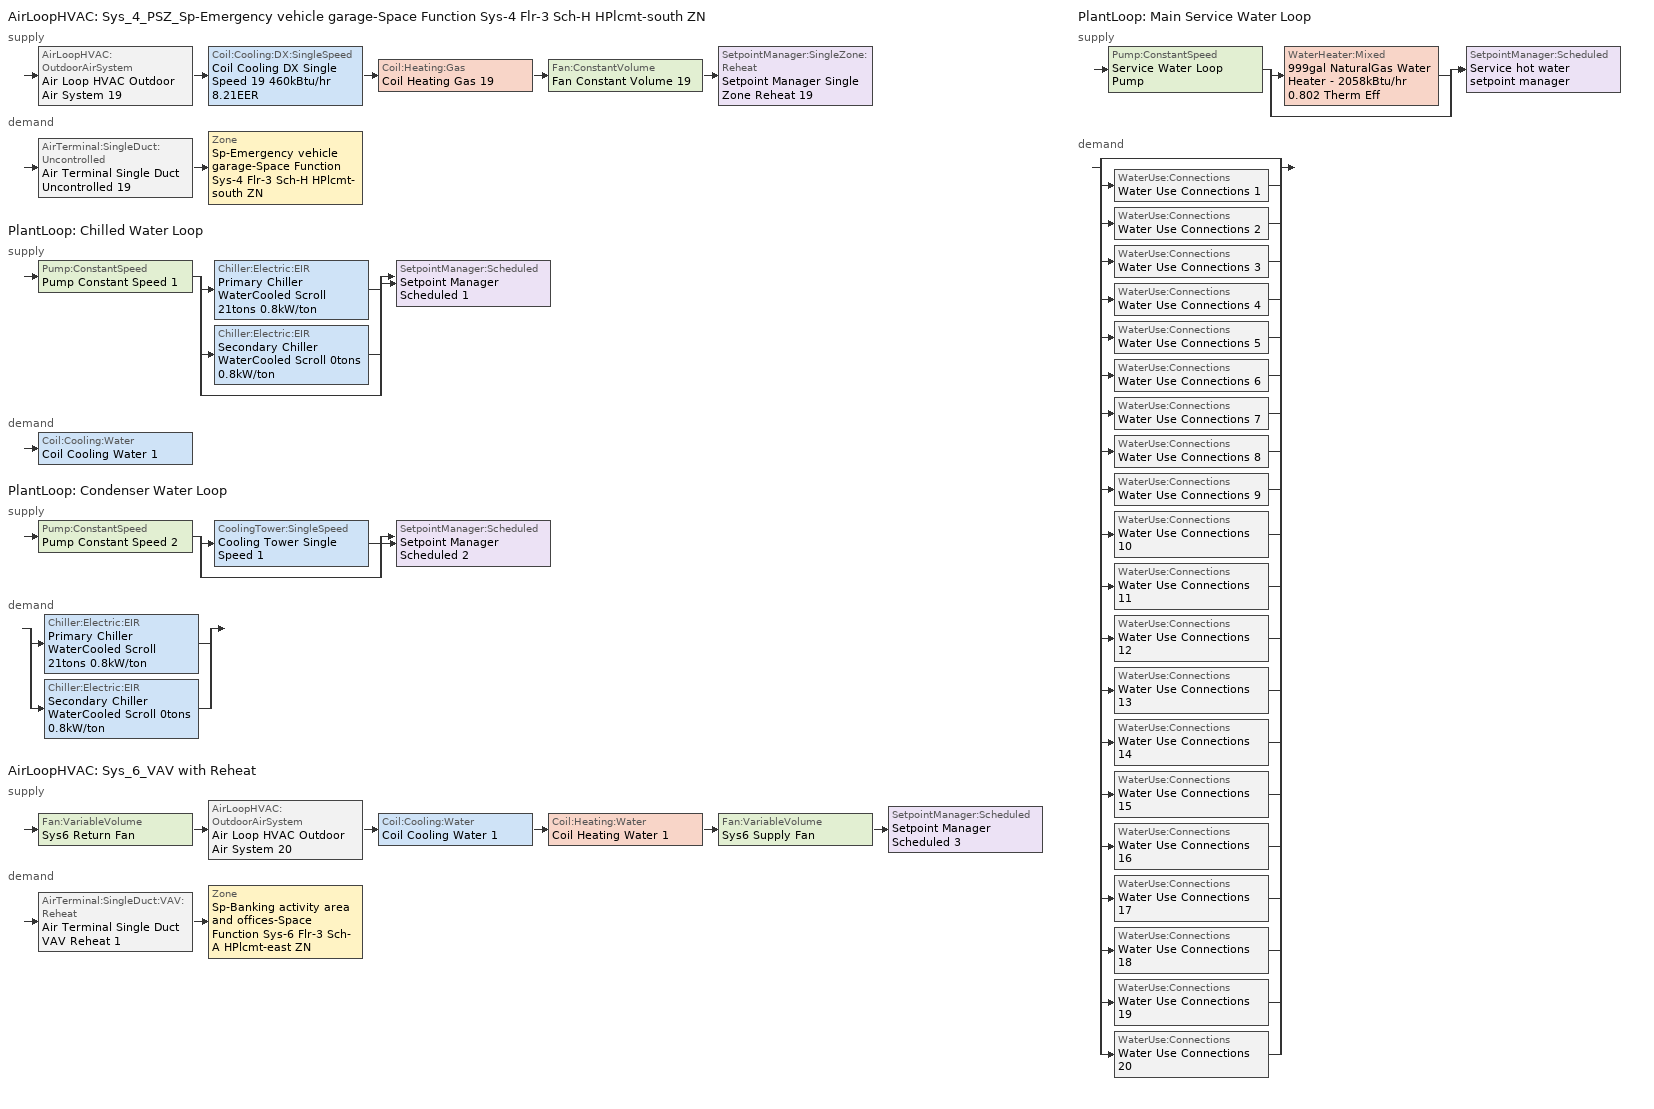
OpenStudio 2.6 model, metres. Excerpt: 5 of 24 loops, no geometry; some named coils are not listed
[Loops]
AirLoopHVAC 'Sys_4_PSZ_Sp-Emergency vehicle garage-Space Function Sys-4 Flr-3 Sch-H HPlcmt-south ZN'
 supply: AirLoopHVAC:OutdoorAirSystem 'Air Loop HVAC Outdoor Air System 19' > Coil:Cooling:DX:SingleSpeed 'Coil Cooling DX Single Speed 19 460kBtu/hr 8.21EER' > Coil:Heating:Gas 'Coil Heating Gas 19' > Fan:ConstantVolume 'Fan Constant Volume 19' > SetpointManager:SingleZone:Reheat 'Setpoint Manager Single Zone Reheat 19'
 demand: AirTerminal:SingleDuct:Uncontrolled 'Air Terminal Single Duct Uncontrolled 19' > Zone 'Sp-Emergency vehicle garage-Space Function Sys-4 Flr-3 Sch-H HPlcmt-south ZN'
PlantLoop 'Chilled Water Loop'
 supply: Pump:ConstantSpeed 'Pump Constant Speed 1' > split
  | Chiller:Electric:EIR 'Primary Chiller WaterCooled Scroll 21tons 0.8kW/ton'
  | Chiller:Electric:EIR 'Secondary Chiller WaterCooled Scroll 0tons 0.8kW/ton'
  | bypass
  join > SetpointManager:Scheduled 'Setpoint Manager Scheduled 1'
 demand: Coil:Cooling:Water 'Coil Cooling Water 1'
PlantLoop 'Condenser Water Loop'
 supply: Pump:ConstantSpeed 'Pump Constant Speed 2' > split
  | CoolingTower:SingleSpeed 'Cooling Tower Single Speed 1'
  | bypass
  join > SetpointManager:Scheduled 'Setpoint Manager Scheduled 2'
 demand: split
  | Chiller:Electric:EIR 'Primary Chiller WaterCooled Scroll 21tons 0.8kW/ton'
  | Chiller:Electric:EIR 'Secondary Chiller WaterCooled Scroll 0tons 0.8kW/ton'
AirLoopHVAC 'Sys_6_VAV with Reheat'
 supply: Fan:VariableVolume 'Sys6 Return Fan' > AirLoopHVAC:OutdoorAirSystem 'Air Loop HVAC Outdoor Air System 20' > Coil:Cooling:Water 'Coil Cooling Water 1' > Coil:Heating:Water 'Coil Heating Water 1' > Fan:VariableVolume 'Sys6 Supply Fan' > SetpointManager:Scheduled 'Setpoint Manager Scheduled 3'
 demand: AirTerminal:SingleDuct:VAV:Reheat 'Air Terminal Single Duct VAV Reheat 1' > Zone 'Sp-Banking activity area and offices-Space Function Sys-6 Flr-3 Sch-A HPlcmt-east ZN'
PlantLoop 'Main Service Water Loop'
 supply: Pump:ConstantSpeed 'Service Water Loop Pump' > split
  | WaterHeater:Mixed '999gal NaturalGas Water Heater - 2058kBtu/hr 0.802 Therm Eff'
  | bypass
  join > SetpointManager:Scheduled 'Service hot water setpoint manager'
 demand: split
  | bypass
  | WaterUse:Connections 'Water Use Connections 1'
  | WaterUse:Connections 'Water Use Connections 2'
  | WaterUse:Connections 'Water Use Connections 3'
  | WaterUse:Connections 'Water Use Connections 4'
  | WaterUse:Connections 'Water Use Connections 5'
  | WaterUse:Connections 'Water Use Connections 6'
  | WaterUse:Connections 'Water Use Connections 7'
  | WaterUse:Connections 'Water Use Connections 8'
  | WaterUse:Connections 'Water Use Connections 9'
  | WaterUse:Connections 'Water Use Connections 10'
  | WaterUse:Connections 'Water Use Connections 11'
  | WaterUse:Connections 'Water Use Connections 12'
  | WaterUse:Connections 'Water Use Connections 13'
  | WaterUse:Connections 'Water Use Connections 14'
  | WaterUse:Connections 'Water Use Connections 15'
  | WaterUse:Connections 'Water Use Connections 16'
  | WaterUse:Connections 'Water Use Connections 17'
  | WaterUse:Connections 'Water Use Connections 18'
  | WaterUse:Connections 'Water Use Connections 19'
  | WaterUse:Connections 'Water Use Connections 20'
[Sizing:Zone] Zone Cooling Design Supply Air Temperature Input Method=SupplyAirTemperature; Zone Cooling Design Supply Air Temperature {C}=13; Zone Cooling Design Supply Air Temperature Difference {deltaC}=11.11; Zone Heating Design Supply Air Temperature Input Method=SupplyAirTemperature; Zone Heating Design Supply Air Temperature {C}=43; Zone Heating Design Supply Air Temperature Difference {deltaC}=11.11; Zone Cooling Design Supply Air Humidity Ratio {kg-H2O/kg-air}=0.0085; Zone Heating Design Supply Air Humidity Ratio {kg-H2O/kg-air}=0.008; Zone Heating Sizing Factor=1.3; Zone Cooling Sizing Factor=1.1; Cooling Design Air Flow Method=DesignDay; Heating Design Air Flow Method=DesignDay; Account for Dedicated Outdoor Air System=No; Dedicated Outdoor Air System Control Strategy=NeutralSupplyAir; Dedicated Outdoor Air Low Setpoint Temperature for Design {C}=autosize; Dedicated Outdoor Air High Setpoint Temperature for Design {C}=autosize
Sp-Emergency vehicle garage-Space Function Sys-4 Flr-3 Sch-H HPlcmt-south ZN; Sp-Banking activity area and offices-Space Function Sys-6 Flr-3 Sch-A HPlcmt-east ZN
[Zone equipment]
Sp-Emergency vehicle garage-Space Function Sys-4 Flr-3 Sch-H HPlcmt-south ZN: Air Terminal Single Duct Uncontrolled 19, Zone HVAC Baseboard Convective Water 19
Sp-Banking activity area and offices-Space Function Sys-6 Flr-3 Sch-A HPlcmt-east ZN: Air Terminal Single Duct VAV Reheat 1, Zone HVAC Baseboard Convective Water 20
[PlantLoop] Glycol Concentration=0; Plant Loop Volume {m3}=Autocalculate; Load Distribution Scheme=Optimal
Name | Maximum Loop Temperature {C} | Minimum Loop Temperature {C}
Chilled Water Loop; Condenser Water Loop
Main Service Water Loop | 60 | 10
[Sizing:Plant] Sizing Option=NonCoincident; Zone Timesteps in Averaging Window=1; Coincident Sizing Factor Mode=None
Name | Loop Type | Design Loop Exit Temperature {C} | Loop Design Temperature Difference {deltaC}
Chilled Water Loop | Cooling | 7 | 6
Condenser Water Loop | Condenser | 29 | 6
Main Service Water Loop | Heating | 60 | 5
[AirLoopHVAC] Design Supply Air Flow Rate {m3/s}=AutoSize
Name | Availability Schedule
Sys_4_PSZ_Sp-Emergency vehicle garage-Space Function Sys-4 Flr-3 Sch-H HPlcmt-south ZN | Sys_4_PSZ_Sp-Emergency vehicle garage-Space Function Sys-4 Flr-3 Sch-H HPlcmt-south ZN Occ Sch
Sys_6_VAV with Reheat | Sys_6_VAV with Reheat Occ Sch
[Sizing:System] Type of Load to Size On=Sensible; Design Outdoor Air Flow Rate {m3/s}=Autosize; Preheat Design Temperature {C}=7; Preheat Design Humidity Ratio {kg-H2O/kg-Air}=0.008; Precool Design Humidity Ratio {kg-H2O/kg-Air}=0.008; Central Cooling Design Supply Air Temperature {C}=13; Sizing Option=NonCoincident; 100% Outdoor Air in Cooling=No; 100% Outdoor Air in Heating=No; Central Cooling Design Supply Air Humidity Ratio {kg-H2O/kg-Air}=0.0085; Central Heating Design Supply Air Humidity Ratio {kg-H2O/kg-Air}=0.008; Cooling Design Air Flow Method=DesignDay; Cooling Design Air Flow Rate {m3/s}=0; Heating Design Air Flow Method=DesignDay; Heating Design Air Flow Rate {m3/s}=0; System Outdoor Air Method=ZoneSum; Zone Maximum Outdoor Air Fraction=1; Cooling Supply Air Flow Rate Per Floor Area {m3/s-m2}=0.00996765; Cooling Fraction of Autosized Cooling Supply Air Flow Rate=1; Cooling Supply Air Flow Rate Per Unit Cooling Capacity {m3/s-W}=3.94755e-05; Heating Supply Air Flow Rate Per Floor Area {m3/s-m2}=0.00996765; Heating Fraction of Autosized Heating Supply Air Flow Rate=1; Heating Fraction of Autosized Cooling Supply Air Flow Rate=1; Heating Supply Air Flow Rate Per Unit Heating Capacity {m3/s-W}=3.15882e-05; Cooling Design Capacity Method=CoolingDesignCapacity; Cooling Design Capacity {W}=autosize; Cooling Design Capacity Per Floor Area {W/m2}=234.7; Fraction of Autosized Cooling Design Capacity=1; Heating Design Capacity Method=HeatingDesignCapacity; Heating Design Capacity {W}=autosize; Heating Design Capacity Per Floor Area {W/m2}=157; Fraction of Autosized Heating Design Capacity=1; Central Cooling Capacity Control Method=OnOff
Name | Minimum System Air Flow Ratio | Precool Design Temperature {C} | Central Heating Design Supply Air Temperature {C}
Sys_4_PSZ_Sp-Emergency vehicle garage-Space Function Sys-4 Flr-3 Sch-H HPlcmt-south ZN | 1 | 13 | 43
Sys_6_VAV with Reheat | 0.3 | 12.8 | 13.1
[Fan:ConstantVolume]
Fan Constant Volume 19: Availability Schedule=Always On Discrete; Fan Efficiency=0.39975; Pressure Rise {Pa}=640; Maximum Flow Rate {m3/s}=AutoSize; Motor Efficiency=0.615
[Coil:Heating:Gas]
Coil Heating Gas 19: Availability Schedule=Always On Discrete; Gas Burner Efficiency=0.81; Nominal Capacity {W}=AutoSize; Parasitic Electric Load {W}=0; Part Load Fraction Correlation Curve=FURNACE-EFFPLR-NECB2011; Parasitic Gas Load {W}=0
[Coil:Cooling:DX:SingleSpeed]
Coil Cooling DX Single Speed 19 460kBtu/hr 8.21EER: Availability Schedule=Always On Discrete; Rated Total Cooling Capacity {W}=autosize; Rated Sensible Heat Ratio=autosize; Rated COP {W/W}=3.07109; Rated Air Flow Rate {m3/s}=autosize; Rated Evaporator Fan Power Per Volume Flow Rate {W/(m3/s)}=773.3; Total Cooling Capacity Function of Temperature Curve=DXCOOL-NECB2011-REF-CAPFT; Total Cooling Capacity Function of Flow Fraction Curve=DXCOOL-NECB2011-REF-CAPFFLOW; Energy Input Ratio Function of Temperature Curve=DXCOOL-NECB2011-REF-COOLEIRFT; Energy Input Ratio Function of Flow Fraction Curve=DXCOOL-NECB2011-REF-COOLEIRFFLOW; Part Load Fraction Correlation Curve=DXCOOL-NECB2011-REF-COOLPLFFPLR; Condenser Type=AirCooled; Evaporative Condenser Effectiveness=0; Evaporative Condenser Air Flow Rate {m3/s}=Autosize; Evaporative Condenser Pump Rated Power Consumption {W}=Autosize; Crankcase Heater Capacity {W}=0; Maximum Outdoor Dry-Bulb Temperature for Crankcase Heater Operation {C}=0; Basin Heater Capacity {W/K}=0; Basin Heater Setpoint Temperature {C}=10
[Controller:OutdoorAir] Minimum Outdoor Air Flow Rate {m3/s}=autosize; Maximum Outdoor Air Flow Rate {m3/s}=Autosize; Economizer Control Type=DifferentialEnthalpy; Economizer Control Action Type=ModulateFlow; Lockout Type=NoLockout; Minimum Limit Type=FixedMinimum; High Humidity Control=No
Name | Minimum Outdoor Air Schedule | Controller Mechanical Ventilation | Heat Recovery Bypass Control Type
Controller Outdoor Air 19 | Sys_4_PSZ_Sp-Emergency vehicle garage-Space Function Sys-4 Flr-3 Sch-H HPlcmt-south ZN Occ Sch | Controller Mechanical Ventilation 19 | BypassWhenOAFlowGreaterThanMinimum
Controller Outdoor Air 20 | Sys_6_VAV with Reheat Occ Sch | Controller Mechanical Ventilation 20 | BypassWhenWithinEconomizerLimits
[Controller:MechanicalVentilation] Availability Schedule=Always On Discrete; System Outdoor Air Method=ZoneSum
Controller Mechanical Ventilation 19; Controller Mechanical Ventilation 20
[AirLoopHVAC:OutdoorAirSystem]
Name | Controller
Air Loop HVAC Outdoor Air System 19 | Controller Outdoor Air 19
Air Loop HVAC Outdoor Air System 20 | Controller Outdoor Air 20
[SetpointManager:SingleZone:Reheat]
Setpoint Manager Single Zone Reheat 19: Minimum Supply Air Temperature {C}=13; Maximum Supply Air Temperature {C}=43; Control Zone=Sp-Emergency vehicle garage-Space Function Sys-4 Flr-3 Sch-H HPlcmt-south ZN
[AirTerminal:SingleDuct:Uncontrolled]
Air Terminal Single Duct Uncontrolled 19: Availability Schedule=Always On Discrete; Maximum Air Flow Rate {m3/s}=AutoSize
[Pump:ConstantSpeed] Rated Flow Rate {m3/s}=autosize; Rated Power Consumption {W}=autosize; Fraction of Motor Inefficiencies to Fluid Stream=0; Pump Control Type=Intermittent; Design Power Sizing Method=PowerPerFlowPerPressure; Design Electric Power per Unit Flow Rate {W/(m3/s)}=348701.1
Name | Rated Pump Head {Pa} | Motor Efficiency | Design Shaft Power per Unit Flow Rate per Unit Head {W-s/m3-Pa}
Pump Constant Speed 1 | 179352 | 0.855 | 1.67385
Pump Constant Speed 2 | 179352 | 0.895 | 1.50185
Service Water Loop Pump | 1.3582e+06 | 0.895 | 1.28205
[Chiller:Electric:EIR] Reference COP {W/W}=4.5032; Cooling Capacity Function of Temperature Curve=WaterCooled_Scroll_CAPFT_NECB2011; Electric Input to Cooling Output Ratio Function of Temperature Curve=WaterCooled_Scroll_EIRFT_NECB2011; Electric Input to Cooling Output Ratio Function of Part Load Ratio Curve=WaterCooled_Scroll_EIRFPLR_NECB2011; Minimum Part Load Ratio=0.25; Minimum Unloading Ratio=0.25; Condenser Type=WaterCooled; Chiller Flow Mode=LeavingSetpointModulated; Design Heat Recovery Water Flow Rate {m3/s}=0; Sizing Factor=1; Basin Heater Capacity {W/K}=0; Basin Heater Setpoint Temperature {C}=10
Name | Reference Capacity {W}
Primary Chiller WaterCooled Scroll 21tons 0.8kW/ton | 74720.5
Secondary Chiller WaterCooled Scroll 0tons 0.8kW/ton | 0.001
[SetpointManager:Scheduled] Control Variable=Temperature
Name | Schedule
Setpoint Manager Scheduled 1 | CHW Temp
Setpoint Manager Scheduled 2 | CW Temp
Setpoint Manager Scheduled 3 | Supply Air Temp
Service hot water setpoint manager | Service Water Loop Temp - 140F
[CoolingTower:SingleSpeed]
Cooling Tower Single Speed 1: Design Water Flow Rate {m3/s}=autosize; Design Air Flow Rate {m3/s}=autosize; Fan Power at Design Air Flow Rate {W}=1187.07; U-Factor Times Area Value at Design Air Flow Rate {W/K}=autosize; Air Flow Rate in Free Convection Regime {m3/s}=autosize; U-Factor Times Area Value at Free Convection Air Flow Rate {W/K}=autosize; Performance Input Method=UFactorTimesAreaAndDesignWaterFlowRate; Free Convection Capacity {W}=0; Basin Heater Capacity {W/K}=0; Evaporation Loss Mode=LossFactor; Evaporation Loss Factor {percent/K}=0.2; Drift Loss Percent {percent}=0.008; Blowdown Calculation Mode=ConcentrationRatio; Blowdown Concentration Ratio=3; Capacity Control=FanCycling; Number of Cells=1; Cell Control=MinimalCell; Cell Minimum  Water Flow Rate Fraction=0.33; Cell Maximum Water Flow Rate Fraction=2.5; Sizing Factor=1; Free Convection Air Flow Rate Sizing Factor=0.1; Free Convection U-Factor Times Area Value Sizing Factor=0.1; Heat Rejection Capacity and Nominal Capacity Sizing Ratio=1.25; Free Convection Nominal Capacity Sizing Factor=0.1; Design Inlet Air Dry-Bulb Temperature {C}=35; Design Inlet Air Wet-Bulb Temperature {C}=24; Design Approach Temperature {deltaC}=5; Design Range Temperature {deltaC}=6
[Fan:VariableVolume] Availability Schedule=Always On Discrete; Maximum Flow Rate {m3/s}=Autosize; Fan Power Minimum Flow Rate Input Method=Fraction; Fan Power Minimum Flow Fraction=0.68; Fan Power Minimum Air Flow Rate {m3/s}=0; Motor In Airstream Fraction=1; Fan Power Coefficient 1=-2.4176; Fan Power Coefficient 2=9.5874; Fan Power Coefficient 3=-11.559; Fan Power Coefficient 4=5.4009; Fan Power Coefficient 5=0
Name | Fan Efficiency | Pressure Rise {Pa} | Motor Efficiency
Sys6 Supply Fan | 0.549965 | 1000 | 0.8461
Sys6 Return Fan | 0.299975 | 250 | 0.4615
[Coil:Cooling:Water]
Coil Cooling Water 1: Availability Schedule=Always On Discrete
[Controller:WaterCoil]
Controller Water Coil 2: Water Coil=Coil Cooling Water 1; Action=Reverse; Minimum Actuated Flow {m3/s}=0
[AirTerminal:SingleDuct:VAV:Reheat]
Air Terminal Single Duct VAV Reheat 1: Availability Schedule=Always On Discrete; Maximum Air Flow Rate {m3/s}=AutoSize; Zone Minimum Air Flow Input Method=Constant; Constant Minimum Air Flow Fraction=0.3; Fixed Minimum Air Flow Rate {m3/s}=3.75; Reheat Coil=Coil Heating Water 2; Maximum Hot Water or Steam Flow Rate {m3/s}=AutoSize; Minimum Hot Water or Steam Flow Rate {m3/s}=0; Convergence Tolerance=0.001; Damper Heating Action=Normal; Maximum Flow per Zone Floor Area During Reheat {m3/s-m2}=AutoSize; Maximum Flow Fraction During Reheat=AutoSize; Maximum Reheat Air Temperature {C}=43; Control For Outdoor Air=No
[WaterHeater:Mixed]
999gal NaturalGas Water Heater - 2058kBtu/hr 0.802 Therm Eff: Tank Volume {m3}=3.78298; Setpoint Temperature Schedule=Service Water Loop Temp - 140F; Deadband Temperature Difference {deltaC}=2; Maximum Temperature Limit {C}=82.2222; Heater Control Type=Cycle; Heater Maximum Capacity {W}=603074; Heater Fuel Type=NaturalGas; Heater Thermal Efficiency=0.802352; Part Load Factor Curve=SWH-EFFFPLR-NECB2011; Off Cycle Parasitic Fuel Consumption Rate {W}=20; Off Cycle Parasitic Fuel Type=NaturalGas; Off Cycle Parasitic Heat Fraction to Tank=0.8; On Cycle Parasitic Fuel Type=NaturalGas; On Cycle Parasitic Heat Fraction to Tank=0; Ambient Temperature Indicator=Schedule; Ambient Temperature Schedule=Water Heater Ambient Temp Schedule - 70F; Off Cycle Loss Coefficient to Ambient Temperature {W/K}=36.4724; On Cycle Loss Coefficient to Ambient Temperature {W/K}=36.4724; Use Side Effectiveness=1; Source Side Effectiveness=1; Use Side Design Flow Rate {m3/s}=autosize; Source Side Design Flow Rate {m3/s}=autosize; Indirect Water Heating Recovery Time {hr}=1.5; Source Side Flow Control Mode=IndirectHeatPrimarySetpoint
[WaterUse:Connections]
Name | Water Use Equipment Name 1
Water Use Connections 1 | Audience seating area permanent - other-sch-h-space function Service Water Use 0.63gal/min
Water Use Connections 2 | Audience seating area permanent - other-sch-i-space function Service Water Use 0.47gal/min
Water Use Connections 3 | Audience seating area permanent - other-sch-j-space function Service Water Use 0.47gal/min
Water Use Connections 4 | Audience seating area permanent - other-sch-k-space function Service Water Use 0.63gal/min
Water Use Connections 5 | Banking activity area and offices-space function Service Water Use 0.38gal/min
Water Use Connections 6 | Classroom/lecture hall/training room - penitentary-space function Service Water Use 1.37gal/min
Water Use Connections 7 | Classroom/lecture hall/training room other-space function Service Water Use 1.37gal/min
Water Use Connections 8 | Conference/meeting/multi-purpose room-space function Service Water Use 1.42gal/min
Water Use Connections 9 | Confinement cell-space function Service Water Use 2.05gal/min
Water Use Connections 10 | Copy/print room-space function Service Water Use 0.14gal/min
Water Use Connections 11 | Courtroom-space function Service Water Use 0.95gal/min
Water Use Connections 12 | Dining area - bar lounge/leisure dining-space function Service Water Use 1.89gal/min
Water Use Connections 13 | Dining area - cafeteria/fast food dining-space function Service Water Use 1.89gal/min
Water Use Connections 14 | Dining area - family dining-space function Service Water Use 1.89gal/min
Water Use Connections 15 | Dining area - other-space function Service Water Use 1.89gal/min
Water Use Connections 16 | Dining area - penitentiary-space function Service Water Use 1.89gal/min
Water Use Connections 17 | Dining area - space designed to ansi/ies rp-28 (used primarily by residents)-space function Service Water Use 1.89gal/min
Water Use Connections 18 | Dressing/fitting room - performing arts theatre-space function Service Water Use 0.21gal/min
Water Use Connections 19 | Emergency vehicle garage-space function Service Water Use 2.05gal/min
Water Use Connections 20 | Food preparation area-space function Service Water Use 1.26gal/min
[WaterUse:Equipment:Definition]
Name | Peak Flow Rate {m3/s} | Target Temperature Schedule | Sensible Fraction Schedule | Latent Fraction Schedule
Audience seating area permanent - other-sch-h-space function Service Water Use Def 0.63gal/min | 3.98343e-05 | Schedule Ruleset 5 | Schedule Ruleset 3 | Schedule Ruleset 4
Audience seating area permanent - other-sch-i-space function Service Water Use Def 0.47gal/min | 2.98757e-05 | Schedule Ruleset 8 | Schedule Ruleset 6 | Schedule Ruleset 7
Audience seating area permanent - other-sch-j-space function Service Water Use Def 0.47gal/min | 2.98757e-05 | Schedule Ruleset 11 | Schedule Ruleset 9 | Schedule Ruleset 10
Audience seating area permanent - other-sch-k-space function Service Water Use Def 0.63gal/min | 3.98343e-05 | Schedule Ruleset 14 | Schedule Ruleset 12 | Schedule Ruleset 13
Banking activity area and offices-space function Service Water Use Def 0.38gal/min | 2.39006e-05 | Schedule Ruleset 17 | Schedule Ruleset 15 | Schedule Ruleset 16
Classroom/lecture hall/training room - penitentary-space function Service Water Use Def 1.37gal/min | 8.63075e-05 | Schedule Ruleset 20 | Schedule Ruleset 18 | Schedule Ruleset 19
Classroom/lecture hall/training room other-space function Service Water Use Def 1.37gal/min | 8.63075e-05 | Schedule Ruleset 23 | Schedule Ruleset 21 | Schedule Ruleset 22
Conference/meeting/multi-purpose room-space function Service Water Use Def 1.42gal/min | 8.96271e-05 | Schedule Ruleset 26 | Schedule Ruleset 24 | Schedule Ruleset 25
Confinement cell-space function Service Water Use Def 2.05gal/min | 0.000129461 | Schedule Ruleset 29 | Schedule Ruleset 27 | Schedule Ruleset 28
Copy/print room-space function Service Water Use Def 0.14gal/min | 8.9627e-06 | Schedule Ruleset 32 | Schedule Ruleset 30 | Schedule Ruleset 31
Courtroom-space function Service Water Use Def 0.95gal/min | 5.97514e-05 | Schedule Ruleset 35 | Schedule Ruleset 33 | Schedule Ruleset 34
Dining area - bar lounge/leisure dining-space function Service Water Use Def 1.89gal/min | 0.000119503 | Schedule Ruleset 38 | Schedule Ruleset 36 | Schedule Ruleset 37
Dining area - cafeteria/fast food dining-space function Service Water Use Def 1.89gal/min | 0.000119503 | Schedule Ruleset 41 | Schedule Ruleset 39 | Schedule Ruleset 40
Dining area - family dining-space function Service Water Use Def 1.89gal/min | 0.000119503 | Schedule Ruleset 44 | Schedule Ruleset 42 | Schedule Ruleset 43
Dining area - other-space function Service Water Use Def 1.89gal/min | 0.000119503 | Schedule Ruleset 47 | Schedule Ruleset 45 | Schedule Ruleset 46
Dining area - penitentiary-space function Service Water Use Def 1.89gal/min | 0.000119503 | Schedule Ruleset 50 | Schedule Ruleset 48 | Schedule Ruleset 49
Dining area - space designed to ansi/ies rp-28 (used primarily by residents)-space function Service Water Use Def 1.89gal/min | 0.000119503 | Schedule Ruleset 53 | Schedule Ruleset 51 | Schedule Ruleset 52
Dressing/fitting room - performing arts theatre-space function Service Water Use Def 0.21gal/min | 1.32781e-05 | Schedule Ruleset 56 | Schedule Ruleset 54 | Schedule Ruleset 55
Emergency vehicle garage-space function Service Water Use Def 2.05gal/min | 0.000129461 | Schedule Ruleset 59 | Schedule Ruleset 57 | Schedule Ruleset 58
Food preparation area-space function Service Water Use Def 1.26gal/min | 7.96685e-05 | Schedule Ruleset 62 | Schedule Ruleset 60 | Schedule Ruleset 61
[WaterUse:Equipment]
Name | Water Use Equipment Definition | Space | Flow Rate Fraction Schedule
Audience seating area permanent - other-sch-h-space function Service Water Use 0.63gal/min | Audience seating area permanent - other-sch-h-space function Service Water Use Def 0.63gal/min | Audience seating area permanent - other-sch-H-Space Function | NECB-H-Service Water Heating
Audience seating area permanent - other-sch-i-space function Service Water Use 0.47gal/min | Audience seating area permanent - other-sch-i-space function Service Water Use Def 0.47gal/min | Audience seating area permanent - other-sch-I-Space Function | NECB-I-Service Water Heating
Audience seating area permanent - other-sch-j-space function Service Water Use 0.47gal/min | Audience seating area permanent - other-sch-j-space function Service Water Use Def 0.47gal/min | Audience seating area permanent - other-sch-J-Space Function | NECB-J-Service Water Heating
Audience seating area permanent - other-sch-k-space function Service Water Use 0.63gal/min | Audience seating area permanent - other-sch-k-space function Service Water Use Def 0.63gal/min | Audience seating area permanent - other-sch-K-Space Function | NECB-K-Service Water Heating
Banking activity area and offices-space function Service Water Use 0.38gal/min | Banking activity area and offices-space function Service Water Use Def 0.38gal/min | Banking activity area and offices-Space Function | NECB-A-Service Water Heating
Classroom/lecture hall/training room - penitentary-space function Service Water Use 1.37gal/min | Classroom/lecture hall/training room - penitentary-space function Service Water Use Def 1.37gal/min | Classroom/Lecture hall/Training room - Penitentary-Space Function | NECB-D-Service Water Heating
Classroom/lecture hall/training room other-space function Service Water Use 1.37gal/min | Classroom/lecture hall/training room other-space function Service Water Use Def 1.37gal/min | Classroom/Lecture hall/Training room other-Space Function | NECB-D-Service Water Heating
Conference/meeting/multi-purpose room-space function Service Water Use 1.42gal/min | Conference/meeting/multi-purpose room-space function Service Water Use Def 1.42gal/min | Conference/Meeting/Multi-purpose room-Space Function | NECB-C-Service Water Heating
Confinement cell-space function Service Water Use 2.05gal/min | Confinement cell-space function Service Water Use Def 2.05gal/min | Confinement cell-Space Function | NECB-G-Service Water Heating
Copy/print room-space function Service Water Use 0.14gal/min | Copy/print room-space function Service Water Use Def 0.14gal/min | Copy/Print room-Space Function | NECB-A-Service Water Heating
Courtroom-space function Service Water Use 0.95gal/min | Courtroom-space function Service Water Use Def 0.95gal/min | Courtroom-Space Function | NECB-A-Service Water Heating
Dining area - bar lounge/leisure dining-space function Service Water Use 1.89gal/min | Dining area - bar lounge/leisure dining-space function Service Water Use Def 1.89gal/min | Dining area - bar lounge/leisure dining-Space Function | NECB-B-Service Water Heating
Dining area - cafeteria/fast food dining-space function Service Water Use 1.89gal/min | Dining area - cafeteria/fast food dining-space function Service Water Use Def 1.89gal/min | Dining area - cafeteria/fast food dining-Space Function | NECB-B-Service Water Heating
Dining area - family dining-space function Service Water Use 1.89gal/min | Dining area - family dining-space function Service Water Use Def 1.89gal/min | Dining area - family dining-Space Function | NECB-B-Service Water Heating
Dining area - other-space function Service Water Use 1.89gal/min | Dining area - other-space function Service Water Use Def 1.89gal/min | Dining area - other-Space Function | NECB-B-Service Water Heating
Dining area - penitentiary-space function Service Water Use 1.89gal/min | Dining area - penitentiary-space function Service Water Use Def 1.89gal/min | Dining area - penitentiary-Space Function | NECB-B-Service Water Heating
Dining area - space designed to ansi/ies rp-28 (used primarily by residents)-space function Service Water Use 1.89gal/min | Dining area - space designed to ansi/ies rp-28 (used primarily by residents)-space function Service Water Use Def 1.89gal/min | Dining area - space designed to ANSI/IES RP-28 (used primarily by residents)-Space Function | NECB-B-Service Water Heating
Dressing/fitting room - performing arts theatre-space function Service Water Use 0.21gal/min | Dressing/fitting room - performing arts theatre-space function Service Water Use Def 0.21gal/min | Dressing/Fitting room - performing arts theatre-Space Function | NECB-C-Service Water Heating
Emergency vehicle garage-space function Service Water Use 2.05gal/min | Emergency vehicle garage-space function Service Water Use Def 2.05gal/min | Emergency vehicle garage-Space Function | NECB-H-Service Water Heating
Food preparation area-space function Service Water Use 1.26gal/min | Food preparation area-space function Service Water Use Def 1.26gal/min | Food preparation area-Space Function | NECB-B-Service Water Heating
[Schedule:Ruleset]
CHW Temp: Default Day Schedule=Schedule Day 3
CW Temp: Default Day Schedule=Schedule Day 4
Supply Air Temp: Default Day Schedule=Supply Air Temp Default
Service Water Loop Temp - 140F: Default Day Schedule=Service Water Loop Temp - 140F Default
Water Heater Ambient Temp Schedule - 70F: Default Day Schedule=Water Heater Ambient Temp Schedule - 70F Default
Schedule Ruleset 3: Default Day Schedule=Schedule Day 7
Schedule Ruleset 4: Default Day Schedule=Schedule Day 8
Schedule Ruleset 5: Default Day Schedule=Schedule Day 9
NECB-H-Service Water Heating: Default Day Schedule=NECB-H-Service Water Heating Default
Schedule Ruleset 6: Default Day Schedule=Schedule Day 10
Schedule Ruleset 7: Default Day Schedule=Schedule Day 11
Schedule Ruleset 8: Default Day Schedule=Schedule Day 12
NECB-I-Service Water Heating: Default Day Schedule=NECB-I-Service Water Heating Default
Schedule Ruleset 9: Default Day Schedule=Schedule Day 13
Schedule Ruleset 10: Default Day Schedule=Schedule Day 14
Schedule Ruleset 11: Default Day Schedule=Schedule Day 15
NECB-J-Service Water Heating: Default Day Schedule=NECB-J-Service Water Heating Default
Schedule Ruleset 12: Default Day Schedule=Schedule Day 16
Schedule Ruleset 13: Default Day Schedule=Schedule Day 17
Schedule Ruleset 14: Default Day Schedule=Schedule Day 18
NECB-K-Service Water Heating: Default Day Schedule=NECB-K-Service Water Heating Default
Schedule Ruleset 15: Default Day Schedule=Schedule Day 19
Schedule Ruleset 16: Default Day Schedule=Schedule Day 20
Schedule Ruleset 17: Default Day Schedule=Schedule Day 21
NECB-A-Service Water Heating: Default Day Schedule=NECB-A-Service Water Heating Default
Schedule Ruleset 18: Default Day Schedule=Schedule Day 22
Schedule Ruleset 19: Default Day Schedule=Schedule Day 23
Schedule Ruleset 20: Default Day Schedule=Schedule Day 24
NECB-D-Service Water Heating: Default Day Schedule=NECB-D-Service Water Heating Default
Schedule Ruleset 21: Default Day Schedule=Schedule Day 25
Schedule Ruleset 22: Default Day Schedule=Schedule Day 26
Schedule Ruleset 23: Default Day Schedule=Schedule Day 27
Schedule Ruleset 24: Default Day Schedule=Schedule Day 28
Schedule Ruleset 25: Default Day Schedule=Schedule Day 29
Schedule Ruleset 26: Default Day Schedule=Schedule Day 30
NECB-C-Service Water Heating: Default Day Schedule=NECB-C-Service Water Heating Default
Schedule Ruleset 27: Default Day Schedule=Schedule Day 31
Schedule Ruleset 28: Default Day Schedule=Schedule Day 32
Schedule Ruleset 29: Default Day Schedule=Schedule Day 33
NECB-G-Service Water Heating: Default Day Schedule=NECB-G-Service Water Heating Default
Schedule Ruleset 30: Default Day Schedule=Schedule Day 34
Schedule Ruleset 31: Default Day Schedule=Schedule Day 35
Schedule Ruleset 32: Default Day Schedule=Schedule Day 36
Schedule Ruleset 33: Default Day Schedule=Schedule Day 37
Schedule Ruleset 34: Default Day Schedule=Schedule Day 38
Schedule Ruleset 35: Default Day Schedule=Schedule Day 39
Schedule Ruleset 36: Default Day Schedule=Schedule Day 40
Schedule Ruleset 37: Default Day Schedule=Schedule Day 41
Schedule Ruleset 38: Default Day Schedule=Schedule Day 42
NECB-B-Service Water Heating: Default Day Schedule=NECB-B-Service Water Heating Default
Schedule Ruleset 39: Default Day Schedule=Schedule Day 43
Schedule Ruleset 40: Default Day Schedule=Schedule Day 44
Schedule Ruleset 41: Default Day Schedule=Schedule Day 45
Schedule Ruleset 42: Default Day Schedule=Schedule Day 46
Schedule Ruleset 43: Default Day Schedule=Schedule Day 47
Schedule Ruleset 44: Default Day Schedule=Schedule Day 48
Schedule Ruleset 45: Default Day Schedule=Schedule Day 49
Schedule Ruleset 46: Default Day Schedule=Schedule Day 50
Schedule Ruleset 47: Default Day Schedule=Schedule Day 51
Schedule Ruleset 48: Default Day Schedule=Schedule Day 52
Schedule Ruleset 49: Default Day Schedule=Schedule Day 53
Schedule Ruleset 50: Default Day Schedule=Schedule Day 54
Schedule Ruleset 51: Default Day Schedule=Schedule Day 55
Schedule Ruleset 52: Default Day Schedule=Schedule Day 56
Schedule Ruleset 53: Default Day Schedule=Schedule Day 57
Schedule Ruleset 54: Default Day Schedule=Schedule Day 58
Schedule Ruleset 55: Default Day Schedule=Schedule Day 59
Schedule Ruleset 56: Default Day Schedule=Schedule Day 60
Schedule Ruleset 57: Default Day Schedule=Schedule Day 61
Schedule Ruleset 58: Default Day Schedule=Schedule Day 62
Schedule Ruleset 59: Default Day Schedule=Schedule Day 63
Schedule Ruleset 60: Default Day Schedule=Schedule Day 64
Schedule Ruleset 61: Default Day Schedule=Schedule Day 65
Schedule Ruleset 62: Default Day Schedule=Schedule Day 66
Sys_4_PSZ_Sp-Emergency vehicle garage-Space Function Sys-4 Flr-3 Sch-H HPlcmt-south ZN Occ Sch: Default Day Schedule=Sys_4_PSZ_Sp-Emergency vehicle garage-Space Function Sys-4 Flr-3 Sch-H HPlcmt-south ZN Occ Sch Default; Summer Design Day Schedule=Sys_4_PSZ_Sp-Emergency vehicle garage-Space Function Sys-4 Flr-3 Sch-H HPlcmt-south ZN Occ Sch Summer Design Day; Winter Design Day Schedule=Sys_4_PSZ_Sp-Emergency vehicle garage-Space Function Sys-4 Flr-3 Sch-H HPlcmt-south ZN Occ Sch Winter Design Day
Sys_6_VAV with Reheat Occ Sch: Default Day Schedule=Sys_6_VAV with Reheat Occ Sch Default; Summer Design Day Schedule=Sys_6_VAV with Reheat Occ Sch Summer Design Day; Winter Design Day Schedule=Sys_6_VAV with Reheat Occ Sch Winter Design Day
[Schedule:Day]
Schedule Day 3; wkdCHW Temp 1; satCHW Temp 1; sunCHW Temp 1: 1, 0, 7, 2, 0, 7, 3, 0, 7, 4, 0, 7, 5, 0, 7, 6, 0, 7, 7, 0, 7, 8, 0, 7, 9, 0, 7, 10, 0, 7, 11, 0, 7, 12, 0, 7, 13, 0, 7, 14, 0, 7, 15, 0, 7, 16, 0, 7, 17, 0, 7, 18, 0, 7, 19, 0, 7, 20, 0, 7, 21, 0, 7, 22, 0, 7, 23, 0, 7, 24, 0, 7
Schedule Day 4; wkdCW Temp 1; satCW Temp 1; sunCW Temp 1: 1, 0, 29, 2, 0, 29, 3, 0, 29, 4, 0, 29, 5, 0, 29, 6, 0, 29, 7, 0, 29, 8, 0, 29, 9, 0, 29, 10, 0, 29, 11, 0, 29, 12, 0, 29, 13, 0, 29, 14, 0, 29, 15, 0, 29, 16, 0, 29, 17, 0, 29, 18, 0, 29, 19, 0, 29, 20, 0, 29, 21, 0, 29, 22, 0, 29, 23, 0, 29, 24, 0, 29
Supply Air Temp Default: 24, 0, 13
Service Water Loop Temp - 140F Default; Schedule Day 9; Schedule Day 12; Schedule Day 15; Schedule Day 18; Schedule Day 21; Schedule Day 24; Schedule Day 27; Schedule Day 30; Schedule Day 33; Schedule Day 36; Schedule Day 39; Schedule Day 42; Schedule Day 45; Schedule Day 48; Schedule Day 51; Schedule Day 54; Schedule Day 57; Schedule Day 60; Schedule Day 63; Schedule Day 66: 24, 0, 60
Water Heater Ambient Temp Schedule - 70F Default: 24, 0, 21.1111
Schedule Day 7; Schedule Day 10; Schedule Day 13; Schedule Day 16; Schedule Day 19; Schedule Day 22; Schedule Day 25; Schedule Day 28; Schedule Day 31; Schedule Day 34; Schedule Day 37; Schedule Day 40; Schedule Day 43; Schedule Day 46; Schedule Day 49; Schedule Day 52; Schedule Day 55; Schedule Day 58; Schedule Day 61; Schedule Day 64: 24, 0, 0.2
Schedule Day 8; Schedule Day 11; Schedule Day 14; Schedule Day 17; Schedule Day 20; NECB-A-Service Water Heating Sat Day; NECB-A-Service Water Heating Sun|Hol Day; Schedule Day 23; NECB-D-Service Water Heating Sat Day; NECB-D-Service Water Heating Sun|Hol Day; Schedule Day 26; Schedule Day 29; Schedule Day 32; Schedule Day 35; Schedule Day 38; Schedule Day 41; Schedule Day 44; Schedule Day 47; Schedule Day 50; Schedule Day 53; Schedule Day 56; Schedule Day 59; Schedule Day 62; Schedule Day 65: 24, 0, 0.05
NECB-H-Service Water Heating Default; NECB-H-Service Water Heating Default|Wkdy Day; NECB-H-Service Water Heating Sat Day; NECB-H-Service Water Heating Sun|Hol Day: 24, 0, 0.9
NECB-I-Service Water Heating Default; NECB-I-Service Water Heating Default|Wkdy Day: 1, 0, 0.2, 15, 0, 0.05, 18, 0, 0.2, 19, 0, 0.4, 22, 0, 0.9, 23, 0, 0.8, 24, 0, 0.6
NECB-I-Service Water Heating Sat Day: 1, 0, 0.2, 10, 0, 0.05, 13, 0, 0.2, 14, 0, 0.4, 15, 0, 0.8, 16, 0, 0.9, 17, 0, 0.8, 18, 0, 0.6, 20, 0, 0.4, 22, 0, 0.9, 23, 0, 0.8, 24, 0, 0.6
NECB-I-Service Water Heating Sun|Hol Day: 8, 0, 0.05, 9, 0, 0.1, 10, 0, 0.2, 12, 0, 0.4, 13, 0, 0.2, 14, 0, 0.1, 24, 0, 0.05
NECB-J-Service Water Heating Default; NECB-J-Service Water Heating Default|Wkdy Day: 5, 0, 0.1, 6, 0, 0.2, 7, 0, 0.4, 21, 0, 0.6, 22, 0, 0.3, 24, 0, 0.1
NECB-J-Service Water Heating Sat Day: 1, 0, 0.5, 2, 0, 0.3, 3, 0, 0.2, 5, 0, 0.1, 6, 0, 0.2, 7, 0, 0.4, 8, 0, 0.5, 9, 0, 0.8, 10, 0, 0.6, 15, 0, 0.5, 16, 0, 0.4, 19, 0, 0.3, 20, 0, 0.5, 24, 0, 0.7
NECB-J-Service Water Heating Sun|Hol Day: 1, 0, 0.5, 2, 0, 0.3, 3, 0, 0.2, 5, 0, 0.1, 6, 0, 0.2, 8, 0, 0.4, 9, 0, 0.6, 10, 0, 0.9, 11, 0, 0.7, 14, 0, 0.5, 15, 0, 0.4, 19, 0, 0.3, 20, 0, 0.4, 24, 0, 0.6
NECB-K-Service Water Heating Default; NECB-K-Service Water Heating Default|Wkdy Day; NECB-K-Service Water Heating Sat Day; NECB-K-Service Water Heating Sun|Hol Day; Sys_6_VAV with Reheat Occ Sch Saturday; Sys_6_VAV with Reheat Occ Sch Sunday: 24, 0, 0
NECB-A-Service Water Heating Default; NECB-A-Service Water Heating Default|Wkdy Day: 7, 0, 0.05, 8, 0, 0.1, 10, 0, 0.5, 16, 0, 0.9, 17, 0, 0.7, 18, 0, 0.5, 19, 0, 0.3, 22, 0, 0.2, 24, 0, 0.05
NECB-D-Service Water Heating Default; NECB-D-Service Water Heating Default|Wkdy Day: 8, 0, 0.05, 10, 0, 0.5, 16, 0, 0.9, 17, 0, 0.7, 18, 0, 0.3, 21, 0, 0.5, 22, 0, 0.3, 24, 0, 0.05
NECB-C-Service Water Heating Default; NECB-C-Service Water Heating Default|Wkdy Day: 8, 0, 0.05, 9, 0, 0.1, 10, 0, 0.2, 11, 0, 0.3, 12, 0, 0.4, 16, 0, 0.8, 17, 0, 0.6, 18, 0, 0.4, 19, 0, 0.3, 21, 0, 0.2, 24, 0, 0.05
NECB-C-Service Water Heating Sat Day: 8, 0, 0.05, 9, 0, 0.1, 10, 0, 0.2, 11, 0, 0.3, 12, 0, 0.5, 16, 0, 0.9, 17, 0, 0.7, 18, 0, 0.5, 19, 0, 0.3, 21, 0, 0.2, 24, 0, 0.05
NECB-C-Service Water Heating Sun|Hol Day: 8, 0, 0.05, 9, 0, 0.1, 10, 0, 0.2, 11, 0, 0.3, 12, 0, 0.5, 17, 0, 0.9, 18, 0, 0.5, 19, 0, 0.3, 24, 0, 0.05
NECB-G-Service Water Heating Default; NECB-G-Service Water Heating Default|Wkdy Day: 1, 0, 0.1, 6, 0, 0.05, 7, 0, 0.2, 8, 0, 0.8, 9, 0, 0.7, 10, 0, 0.5, 11, 0, 0.4, 14, 0, 0.2, 15, 0, 0.3, 17, 0, 0.5, 19, 0, 0.7, 21, 0, 0.4, 23, 0, 0.2, 24, 0, 0.1
NECB-G-Service Water Heating Sat Day: 1, 0, 0.1, 7, 0, 0.05, 8, 0, 0.2, 11, 0, 0.5, 15, 0, 0.3, 16, 0, 0.7, 17, 0, 0.9, 19, 0, 0.7, 20, 0, 0.6, 21, 0, 0.5, 22, 0, 0.4, 23, 0, 0.3, 24, 0, 0.2
NECB-G-Service Water Heating Sun|Hol Day: 1, 0, 0.1, 8, 0, 0.05, 9, 0, 0.2, 11, 0, 0.3, 13, 0, 0.2, 14, 0, 0.3, 15, 0, 0.4, 16, 0, 0.5, 17, 0, 0.6, 18, 0, 0.7, 19, 0, 0.4, 20, 0, 0.3, 24, 0, 0.2
NECB-B-Service Water Heating Default; NECB-B-Service Water Heating Default|Wkdy Day: 1, 0, 0.6, 2, 0, 0.5, 9, 0, 0.05, 11, 0, 0.7, 12, 0, 0.4, 13, 0, 0.5, 15, 0, 0.6, 16, 0, 0.4, 18, 0, 0.3, 19, 0, 0.4, 20, 0, 0.5, 22, 0, 0.8, 24, 0, 0.9
NECB-B-Service Water Heating Sat Day: 1, 0, 0.7, 2, 0, 0.6, 9, 0, 0.05, 11, 0, 0.7, 12, 0, 0.4, 13, 0, 0.5, 15, 0, 0.6, 16, 0, 0.4, 18, 0, 0.3, 19, 0, 0.4, 20, 0, 0.5, 22, 0, 0.8, 24, 0, 0.9
NECB-B-Service Water Heating Sun|Hol Day: 1, 0, 0.5, 2, 0, 0.6, 9, 0, 0.05, 11, 0, 0.7, 12, 0, 0.4, 13, 0, 0.5, 15, 0, 0.6, 16, 0, 0.4, 18, 0, 0.3, 19, 0, 0.4, 20, 0, 0.5, 22, 0, 0.8, 24, 0, 0.5
Sys_4_PSZ_Sp-Emergency vehicle garage-Space Function Sys-4 Flr-3 Sch-H HPlcmt-south ZN Occ Sch Default; Sys_4_PSZ_Sp-Emergency vehicle garage-Space Function Sys-4 Flr-3 Sch-H HPlcmt-south ZN Occ Sch Winter Design Day; Sys_4_PSZ_Sp-Emergency vehicle garage-Space Function Sys-4 Flr-3 Sch-H HPlcmt-south ZN Occ Sch Summer Design Day; Sys_4_PSZ_Sp-Emergency vehicle garage-Space Function Sys-4 Flr-3 Sch-H HPlcmt-south ZN Occ Sch Monday; Sys_4_PSZ_Sp-Emergency vehicle garage-Space Function Sys-4 Flr-3 Sch-H HPlcmt-south ZN Occ Sch Tuesday; Sys_4_PSZ_Sp-Emergency vehicle garage-Space Function Sys-4 Flr-3 Sch-H HPlcmt-south ZN Occ Sch Wednesday; Sys_4_PSZ_Sp-Emergency vehicle garage-Space Function Sys-4 Flr-3 Sch-H HPlcmt-south ZN Occ Sch Thursday; Sys_4_PSZ_Sp-Emergency vehicle garage-Space Function Sys-4 Flr-3 Sch-H HPlcmt-south ZN Occ Sch Friday; Sys_4_PSZ_Sp-Emergency vehicle garage-Space Function Sys-4 Flr-3 Sch-H HPlcmt-south ZN Occ Sch Saturday; Sys_4_PSZ_Sp-Emergency vehicle garage-Space Function Sys-4 Flr-3 Sch-H HPlcmt-south ZN Occ Sch Sunday; Sys_6_VAV with Reheat Occ Sch Default; Sys_6_VAV with Reheat Occ Sch Winter Design Day; Sys_6_VAV with Reheat Occ Sch Summer Design Day: 24, 0, 1
Sys_6_VAV with Reheat Occ Sch Monday; Sys_6_VAV with Reheat Occ Sch Tuesday; Sys_6_VAV with Reheat Occ Sch Wednesday; Sys_6_VAV with Reheat Occ Sch Thursday; Sys_6_VAV with Reheat Occ Sch Friday: 8, 0, 0, 19, 0, 1, 24, 0, 0
[Schedule:Rule] Date Specification Type=DateRange; Start Month=1; Start Day=1; End Month=12
Name | Schedule Ruleset | Rule Order | Day Schedule | Apply Sunday | Apply Monday | Apply Tuesday | Apply Wednesday | Apply Thursday | Apply Friday | Apply Saturday | End Day
wkdCHW Temp rule | CHW Temp | 2 | wkdCHW Temp 1 | No | Yes | Yes | Yes | Yes | Yes | No | 31
satCHW Temprule | CHW Temp | 1 | satCHW Temp 1 | No | No | No | No | No | No | Yes | 31
sunCHW Temprule | CHW Temp | 0 | sunCHW Temp 1 | Yes | No | No | No | No | No | No | 31
wkdCW Temp rule | CW Temp | 2 | wkdCW Temp 1 | No | Yes | Yes | Yes | Yes | Yes | No | 31
satCW Temprule | CW Temp | 1 | satCW Temp 1 | No | No | No | No | No | No | Yes | 31
sunCW Temprule | CW Temp | 0 | sunCW Temp 1 | Yes | No | No | No | No | No | No | 31
Schedule Rule 149 | NECB-H-Service Water Heating | 2 | NECB-H-Service Water Heating Default|Wkdy Day |  | Yes | Yes | Yes | Yes | Yes |  | 31
Schedule Rule 150 | NECB-H-Service Water Heating | 1 | NECB-H-Service Water Heating Sat Day |  |  |  |  |  |  | Yes | 31
Schedule Rule 151 | NECB-H-Service Water Heating | 0 | NECB-H-Service Water Heating Sun|Hol Day | Yes |  |  |  |  |  |  | 31
Schedule Rule 152 | NECB-I-Service Water Heating | 2 | NECB-I-Service Water Heating Default|Wkdy Day |  | Yes | Yes | Yes | Yes | Yes |  | 31
Schedule Rule 153 | NECB-I-Service Water Heating | 1 | NECB-I-Service Water Heating Sat Day |  |  |  |  |  |  | Yes | 31
Schedule Rule 154 | NECB-I-Service Water Heating | 0 | NECB-I-Service Water Heating Sun|Hol Day | Yes |  |  |  |  |  |  | 31
Schedule Rule 155 | NECB-J-Service Water Heating | 2 | NECB-J-Service Water Heating Default|Wkdy Day |  | Yes | Yes | Yes | Yes | Yes |  | 31
Schedule Rule 156 | NECB-J-Service Water Heating | 1 | NECB-J-Service Water Heating Sat Day |  |  |  |  |  |  | Yes | 31
Schedule Rule 157 | NECB-J-Service Water Heating | 0 | NECB-J-Service Water Heating Sun|Hol Day | Yes |  |  |  |  |  |  | 31
Schedule Rule 158 | NECB-K-Service Water Heating | 2 | NECB-K-Service Water Heating Default|Wkdy Day |  | Yes | Yes | Yes | Yes | Yes |  | 31
Schedule Rule 159 | NECB-K-Service Water Heating | 1 | NECB-K-Service Water Heating Sat Day |  |  |  |  |  |  | Yes | 31
Schedule Rule 160 | NECB-K-Service Water Heating | 0 | NECB-K-Service Water Heating Sun|Hol Day | Yes |  |  |  |  |  |  | 31
Schedule Rule 161 | NECB-A-Service Water Heating | 2 | NECB-A-Service Water Heating Default|Wkdy Day |  | Yes | Yes | Yes | Yes | Yes |  | 31
Schedule Rule 162 | NECB-A-Service Water Heating | 1 | NECB-A-Service Water Heating Sat Day |  |  |  |  |  |  | Yes | 31
Schedule Rule 163 | NECB-A-Service Water Heating | 0 | NECB-A-Service Water Heating Sun|Hol Day | Yes |  |  |  |  |  |  | 31
Schedule Rule 164 | NECB-D-Service Water Heating | 2 | NECB-D-Service Water Heating Default|Wkdy Day |  | Yes | Yes | Yes | Yes | Yes |  | 31
Schedule Rule 165 | NECB-D-Service Water Heating | 1 | NECB-D-Service Water Heating Sat Day |  |  |  |  |  |  | Yes | 31
Schedule Rule 166 | NECB-D-Service Water Heating | 0 | NECB-D-Service Water Heating Sun|Hol Day | Yes |  |  |  |  |  |  | 31
Schedule Rule 167 | NECB-C-Service Water Heating | 2 | NECB-C-Service Water Heating Default|Wkdy Day |  | Yes | Yes | Yes | Yes | Yes |  | 31
Schedule Rule 168 | NECB-C-Service Water Heating | 1 | NECB-C-Service Water Heating Sat Day |  |  |  |  |  |  | Yes | 31
Schedule Rule 169 | NECB-C-Service Water Heating | 0 | NECB-C-Service Water Heating Sun|Hol Day | Yes |  |  |  |  |  |  | 31
Schedule Rule 170 | NECB-G-Service Water Heating | 2 | NECB-G-Service Water Heating Default|Wkdy Day |  | Yes | Yes | Yes | Yes | Yes |  | 31
Schedule Rule 171 | NECB-G-Service Water Heating | 1 | NECB-G-Service Water Heating Sat Day |  |  |  |  |  |  | Yes | 31
Schedule Rule 172 | NECB-G-Service Water Heating | 0 | NECB-G-Service Water Heating Sun|Hol Day | Yes |  |  |  |  |  |  | 31
Schedule Rule 173 | NECB-B-Service Water Heating | 2 | NECB-B-Service Water Heating Default|Wkdy Day |  | Yes | Yes | Yes | Yes | Yes |  | 31
Schedule Rule 174 | NECB-B-Service Water Heating | 1 | NECB-B-Service Water Heating Sat Day |  |  |  |  |  |  | Yes | 31
Schedule Rule 175 | NECB-B-Service Water Heating | 0 | NECB-B-Service Water Heating Sun|Hol Day | Yes |  |  |  |  |  |  | 31
Sys_4_PSZ_Sp-Emergency vehicle garage-Space Function Sys-4 Flr-3 Sch-H HPlcmt-south ZN Occ Sch Monday Rule | Sys_4_PSZ_Sp-Emergency vehicle garage-Space Function Sys-4 Flr-3 Sch-H HPlcmt-south ZN Occ Sch | 6 | Sys_4_PSZ_Sp-Emergency vehicle garage-Space Function Sys-4 Flr-3 Sch-H HPlcmt-south ZN Occ Sch Monday |  | Yes |  |  |  |  |  | 25
Sys_4_PSZ_Sp-Emergency vehicle garage-Space Function Sys-4 Flr-3 Sch-H HPlcmt-south ZN Occ Sch Tuesday Rule | Sys_4_PSZ_Sp-Emergency vehicle garage-Space Function Sys-4 Flr-3 Sch-H HPlcmt-south ZN Occ Sch | 5 | Sys_4_PSZ_Sp-Emergency vehicle garage-Space Function Sys-4 Flr-3 Sch-H HPlcmt-south ZN Occ Sch Tuesday |  |  | Yes |  |  |  |  | 26
Sys_4_PSZ_Sp-Emergency vehicle garage-Space Function Sys-4 Flr-3 Sch-H HPlcmt-south ZN Occ Sch Wednesday Rule | Sys_4_PSZ_Sp-Emergency vehicle garage-Space Function Sys-4 Flr-3 Sch-H HPlcmt-south ZN Occ Sch | 4 | Sys_4_PSZ_Sp-Emergency vehicle garage-Space Function Sys-4 Flr-3 Sch-H HPlcmt-south ZN Occ Sch Wednesday |  |  |  | Yes |  |  |  | 27
Sys_4_PSZ_Sp-Emergency vehicle garage-Space Function Sys-4 Flr-3 Sch-H HPlcmt-south ZN Occ Sch Thursday Rule | Sys_4_PSZ_Sp-Emergency vehicle garage-Space Function Sys-4 Flr-3 Sch-H HPlcmt-south ZN Occ Sch | 3 | Sys_4_PSZ_Sp-Emergency vehicle garage-Space Function Sys-4 Flr-3 Sch-H HPlcmt-south ZN Occ Sch Thursday |  |  |  |  | Yes |  |  | 28
Sys_4_PSZ_Sp-Emergency vehicle garage-Space Function Sys-4 Flr-3 Sch-H HPlcmt-south ZN Occ Sch Friday Rule | Sys_4_PSZ_Sp-Emergency vehicle garage-Space Function Sys-4 Flr-3 Sch-H HPlcmt-south ZN Occ Sch | 2 | Sys_4_PSZ_Sp-Emergency vehicle garage-Space Function Sys-4 Flr-3 Sch-H HPlcmt-south ZN Occ Sch Friday |  |  |  |  |  | Yes |  | 29
Sys_4_PSZ_Sp-Emergency vehicle garage-Space Function Sys-4 Flr-3 Sch-H HPlcmt-south ZN Occ Sch Saturday Rule | Sys_4_PSZ_Sp-Emergency vehicle garage-Space Function Sys-4 Flr-3 Sch-H HPlcmt-south ZN Occ Sch | 1 | Sys_4_PSZ_Sp-Emergency vehicle garage-Space Function Sys-4 Flr-3 Sch-H HPlcmt-south ZN Occ Sch Saturday |  |  |  |  |  |  | Yes | 30
Sys_4_PSZ_Sp-Emergency vehicle garage-Space Function Sys-4 Flr-3 Sch-H HPlcmt-south ZN Occ Sch Sunday Rule | Sys_4_PSZ_Sp-Emergency vehicle garage-Space Function Sys-4 Flr-3 Sch-H HPlcmt-south ZN Occ Sch | 0 | Sys_4_PSZ_Sp-Emergency vehicle garage-Space Function Sys-4 Flr-3 Sch-H HPlcmt-south ZN Occ Sch Sunday | Yes |  |  |  |  |  |  | 31
Sys_6_VAV with Reheat Occ Sch Monday Rule | Sys_6_VAV with Reheat Occ Sch | 6 | Sys_6_VAV with Reheat Occ Sch Monday |  | Yes |  |  |  |  |  | 25
Sys_6_VAV with Reheat Occ Sch Tuesday Rule | Sys_6_VAV with Reheat Occ Sch | 5 | Sys_6_VAV with Reheat Occ Sch Tuesday |  |  | Yes |  |  |  |  | 26
Sys_6_VAV with Reheat Occ Sch Wednesday Rule | Sys_6_VAV with Reheat Occ Sch | 4 | Sys_6_VAV with Reheat Occ Sch Wednesday |  |  |  | Yes |  |  |  | 27
Sys_6_VAV with Reheat Occ Sch Thursday Rule | Sys_6_VAV with Reheat Occ Sch | 3 | Sys_6_VAV with Reheat Occ Sch Thursday |  |  |  |  | Yes |  |  | 28
Sys_6_VAV with Reheat Occ Sch Friday Rule | Sys_6_VAV with Reheat Occ Sch | 2 | Sys_6_VAV with Reheat Occ Sch Friday |  |  |  |  |  | Yes |  | 29
Sys_6_VAV with Reheat Occ Sch Saturday Rule | Sys_6_VAV with Reheat Occ Sch | 1 | Sys_6_VAV with Reheat Occ Sch Saturday |  |  |  |  |  |  | Yes | 30
Sys_6_VAV with Reheat Occ Sch Sunday Rule | Sys_6_VAV with Reheat Occ Sch | 0 | Sys_6_VAV with Reheat Occ Sch Sunday | Yes |  |  |  |  |  |  | 31
[Schedule:Constant]
Always On Discrete: Value=1
[Curve:Biquadratic] Minimum Value of y=24
Name | Coefficient1 Constant | Coefficient2 x | Coefficient3 x**2 | Coefficient4 y | Coefficient5 y**2 | Coefficient6 x*y | Minimum Value of x | Maximum Value of x | Maximum Value of y
DXCOOL-NECB2011-REF-CAPFT | 0.867905 | 0.0142459 | 0.00055436 | -0.0075575 | 3.3e-05 | -0.0001918 | 13 | 24 | 46
DXCOOL-NECB2011-REF-COOLEIRFT | 0.116936 | 0.0284933 | -0.0004112 | 0.0214108 | 0.00016103 | -0.0006791 | 13 | 24 | 46
WaterCooled_Scroll_CAPFT_NECB2011 | 0.94418 | 0.0337102 | 9.75564e-05 | -0.00322114 | -4.91832e-05 | -0.000177584 | 5 | 10 | 35
WaterCooled_Scroll_EIRFT_NECB2011 | 0.727393 | -0.0118922 | 0.000541177 | 0.00187934 | 0.000473461 | -0.000711472 | 5 | 10 | 35
[Curve:Quadratic] Minimum Value of x=0; Maximum Value of x=1
Name | Coefficient1 Constant | Coefficient2 x | Coefficient3 x**2
DXCOOL-NECB2011-REF-CAPFFLOW; DXCOOL-NECB2011-REF-COOLEIRFFLOW | 1 | 0 | 0
WaterCooled_Scroll_EIRFPLR_NECB2011 | 0.04412 | 0.640367 | 0.319555
[Curve:Cubic] Maximum Value of x=1
Name | Coefficient1 Constant | Coefficient2 x | Coefficient3 x**2 | Coefficient4 x**3 | Minimum Value of x
DXCOOL-NECB2011-REF-COOLPLFFPLR | 0.0277 | 4.9151 | -8.184 | 4.2702 | 0.7
SWH-EFFFPLR-NECB2011 | 0.7576 | 1.0071 | -1.4443 | 0.6844 | 0
FURNACE-EFFPLR-NECB2011 | 0.7277 | 1.0667 | -1.5174 | 0.7282 | 0
